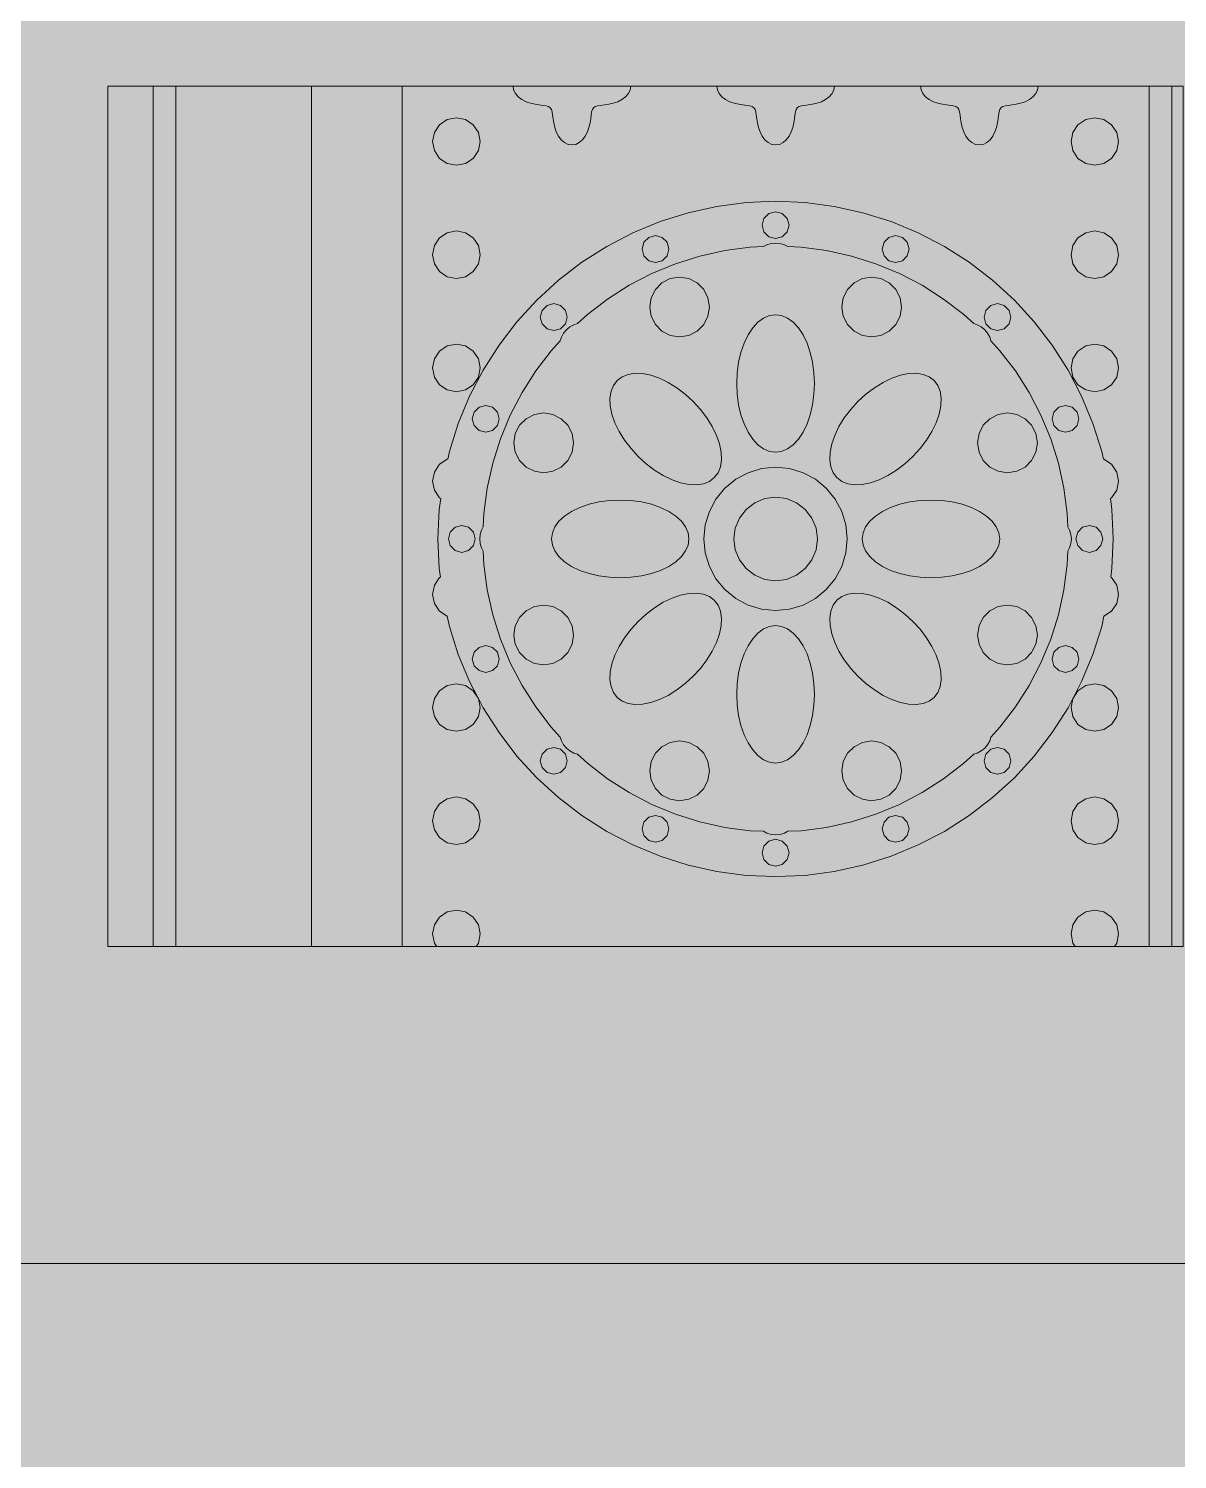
# Model space of a CAD drawing. Header units: millimetres. Extents: x -2412 to 16214, y -1176 to 12021.
# Drawn here: x 8695 to 9469, y 3486 to 4451 of the extents above; entities that cross this region are included whole.
import ezdxf

# ---------------------------------------------------------------- set-up
doc = ezdxf.new("R2010")
doc.units = ezdxf.units.MM
for name, color, linetype, lineweight, true_color in [('00_WHITE_BACKGROUND', 7, 'Continuous', 18, 0xffffff), ('01_STRUCTURE', 7, 'Continuous', 18, 0x000000), ('03_FRAMES_DOORS', 7, 'Continuous', 18, 0x000000), ('06_ORNAMENT', 7, 'Continuous', 18, 0x000000), ('07_RAILINGS', 7, 'Continuous', 18, 0x000000)]:
    doc.layers.add(name, color=color, linetype=linetype, lineweight=lineweight, true_color=true_color)

msp = doc.modelspace()

# ---------------------------------------------------------------- linework, layer by layer
at = {"layer": '00_WHITE_BACKGROUND', "lineweight": 18, "true_color": 0xffffff}
msp.add_solid([(-2412.2137, -1175.5725), (16213.7405, -1175.5725), (-2412.2137, 12015.2672), (16213.7405, 12015.2672)], dxfattribs=at)
at = {"layer": '01_STRUCTURE', "color": 7, "lineweight": 18, "true_color": 0x000000}
msp.add_lwpolyline([(8778.626, 4412.2137), (8748.0916, 4412.2137), (8748.0916, 3832.0611), (8778.626, 3832.0611), (8793.8931, 3832.0611), (8793.8931, 4412.2137)], dxfattribs=at)
at = {"layer": '03_FRAMES_DOORS', "color": 7, "lineweight": 18, "true_color": 0x000000}
for points in [[(8885.4962, 4412.2137), (8793.8931, 4412.2137)], [(8946.5649, 4412.2137), (8885.4962, 4412.2137)], [(8885.4962, 4412.2137), (8885.4962, 3832.0611)], [(9238.1679, 4412.2137), (9158.7786, 4412.2137), (9100.7634, 4412.2137), (9021.374, 4412.2137), (8946.5649, 4412.2137)], [(8946.5649, 4412.2137), (8946.5649, 3832.0611)], [(9450.3817, 4412.2137), (9375.5725, 4412.2137), (9296.1832, 4412.2137)], [(9400.4733, 3832.0611), (9427.0076, 3832.0611)]]:
    msp.add_lwpolyline(points, dxfattribs=at)
msp.add_lwpolyline([(9465.6489, 4412.2137), (9465.6489, 3832.0611), (9473.2824, 3832.0611), (9473.2824, 4412.2137)], close=True, dxfattribs=at)
at = {"layer": '06_ORNAMENT', "color": 7, "lineweight": 18, "true_color": 0x000000}
for points in [[(9021.374, 4412.2137), (9021.7863, 4409.6336), (9022.9771, 4407.2061), (9024.8702, 4405.0076), (9027.3282, 4403.1756), (9030.1679, 4401.7252), (9033.1908, 4400.6718), (9036.229, 4399.9542), (9039.0687, 4399.5115), (9041.5878, 4399.1908), (9043.6794, 4398.8702), (9045.313, 4398.3969), (9046.4733, 4397.6183), (9047.2519, 4396.458), (9047.7252, 4394.8244), (9048.0458, 4392.7328), (9048.3664, 4390.2137), (9048.8092, 4387.374), (9049.5267, 4384.3359), (9050.5802, 4381.313), (9052.0305, 4378.4733), (9053.8626, 4376.0153), (9056.0611, 4374.1221), (9058.4885, 4372.9313), (9061.0687, 4372.5191), (9063.6489, 4372.9313), (9066.0763, 4374.1221), (9068.2748, 4376.0153), (9070.1069, 4378.4733), (9071.5573, 4381.313), (9072.6107, 4384.3359), (9073.3282, 4387.374), (9073.771, 4390.2137), (9074.0916, 4392.7328), (9074.4122, 4394.8244), (9074.8855, 4396.458), (9075.6641, 4397.6183), (9076.8244, 4398.3969), (9078.458, 4398.8702), (9080.5496, 4399.1908), (9083.0687, 4399.5115), (9085.9084, 4399.9542), (9088.9466, 4400.6718), (9091.9695, 4401.7252), (9094.8092, 4403.1756), (9097.2672, 4405.0076), (9099.1603, 4407.2061), (9100.3511, 4409.6336), (9100.7634, 4412.2137)], [(9158.7786, 4412.2137), (9159.1908, 4409.6336), (9160.3817, 4407.2061), (9162.2748, 4405.0076), (9164.7328, 4403.1756), (9167.5725, 4401.7252), (9170.5954, 4400.6718), (9173.6336, 4399.9542), (9176.4733, 4399.5115), (9178.9924, 4399.1908), (9181.084, 4398.8702), (9182.7176, 4398.3969), (9183.8779, 4397.6183), (9184.6565, 4396.458), (9185.1298, 4394.8244), (9185.4504, 4392.7328), (9185.771, 4390.2137), (9186.2137, 4387.374), (9186.9313, 4384.3359), (9187.9847, 4381.313), (9189.4351, 4378.4733), (9191.2672, 4376.0153), (9193.4656, 4374.1221), (9195.8931, 4372.9313), (9198.4733, 4372.5191), (9201.0534, 4372.9313), (9203.4809, 4374.1221), (9205.6794, 4376.0153), (9207.5115, 4378.4733), (9208.9618, 4381.313), (9210.0153, 4384.3359), (9210.7328, 4387.374), (9211.1756, 4390.2137), (9211.4962, 4392.7328), (9211.8168, 4394.8244), (9212.2901, 4396.458), (9213.0687, 4397.6183), (9214.229, 4398.3969), (9215.8626, 4398.8702), (9217.9542, 4399.1908), (9220.4733, 4399.5115), (9223.313, 4399.9542), (9226.3511, 4400.6718), (9229.374, 4401.7252), (9232.2137, 4403.1756), (9234.6718, 4405.0076), (9236.5649, 4407.2061), (9237.7557, 4409.6336), (9238.1679, 4412.2137)], [(9296.1832, 4412.2137), (9296.5954, 4409.6336), (9297.7863, 4407.2061), (9299.6794, 4405.0076), (9302.1374, 4403.1756), (9304.9771, 4401.7252), (9308, 4400.6718), (9311.0382, 4399.9542), (9313.8779, 4399.5115), (9316.3969, 4399.1908), (9318.4885, 4398.8702), (9320.1221, 4398.3969), (9321.2824, 4397.6183), (9322.0611, 4396.458), (9322.5344, 4394.8244), (9322.855, 4392.7328), (9323.1756, 4390.2137), (9323.6183, 4387.374), (9324.3359, 4384.3359), (9325.3893, 4381.313), (9326.8397, 4378.4733), (9328.6718, 4376.0153), (9330.8702, 4374.1221), (9333.2977, 4372.9313), (9335.8779, 4372.5191), (9338.458, 4372.9313), (9340.8855, 4374.1221), (9343.084, 4376.0153), (9344.916, 4378.4733), (9346.3664, 4381.313), (9347.4198, 4384.3359), (9348.1374, 4387.374), (9348.5802, 4390.2137), (9348.9008, 4392.7328), (9349.2214, 4394.8244), (9349.6947, 4396.458), (9350.4733, 4397.6183), (9351.6336, 4398.3969), (9353.2672, 4398.8702), (9355.3588, 4399.1908), (9357.8779, 4399.5115), (9360.7176, 4399.9542), (9363.7557, 4400.6718), (9366.7786, 4401.7252), (9369.6183, 4403.1756), (9372.0763, 4405.0076), (9373.9695, 4407.2061), (9375.1603, 4409.6336), (9375.5725, 4412.2137)], [(9399.1298, 3999.6031), (9404.855, 4010.626), (9412.458, 4028.9771), (9418.4427, 4047.9237), (9419.9542, 4054.7634), (9425.0687, 4058.1832), (9428.5496, 4063.3893), (9429.771, 4069.5115), (9428.5496, 4075.6489), (9425.0687, 4080.855), (9424.5649, 4081.1908), (9425.3282, 4087.0229), (9426.1985, 4106.8702), (9425.3282, 4126.7176), (9424.3664, 4134.0458), (9425.0687, 4134.5191), (9428.5496, 4139.7252), (9429.771, 4145.8473), (9428.5496, 4151.9847), (9425.0687, 4157.1908), (9419.8779, 4160.6565), (9419.5725, 4160.7176), (9418.4427, 4165.8168), (9412.458, 4184.7634), (9404.855, 4203.1145), (9395.6947, 4220.7328), (9385.0076, 4237.4809), (9372.916, 4253.2519), (9359.4962, 4267.8931), (9344.855, 4281.313), (9329.084, 4293.4046), (9312.3359, 4304.0916), (9294.7176, 4313.2519), (9276.3664, 4320.855), (9257.4198, 4326.8397), (9238.0153, 4331.1298), (9218.3206, 4333.7252), (9198.4733, 4334.5954), (9178.626, 4333.7252), (9158.9313, 4331.1298), (9139.5267, 4326.8397), (9120.5802, 4320.855), (9102.229, 4313.2519), (9084.6107, 4304.0916), (9067.8626, 4293.4046), (9052.0916, 4281.313), (9037.4504, 4267.8931), (9024.0305, 4253.2519), (9011.9389, 4237.4809), (9001.2519, 4220.7328), (8992.0916, 4203.1145), (8984.4885, 4184.7634), (8978.5038, 4165.8168), (8977.374, 4160.7176), (8977.0687, 4160.6565), (8971.8779, 4157.1908), (8968.3969, 4151.9847), (8967.1756, 4145.8473), (8968.3969, 4139.7252), (8971.8779, 4134.5191), (8972.5802, 4134.0458), (8971.6183, 4126.7176), (8970.7481, 4106.8702), (8971.6183, 4087.0229), (8972.3817, 4081.1908), (8971.8779, 4080.855), (8968.3969, 4075.6489), (8967.1756, 4069.5115), (8968.3969, 4063.3893), (8971.8779, 4058.1832), (8976.9924, 4054.7634), (8978.5038, 4047.9237), (8984.4885, 4028.9771), (8992.0916, 4010.626), (8997.8168, 3999.6031)], [(8997.8168, 3999.6031), (8994.5344, 4004.5191), (8989.3435, 4007.9847), (8983.2061, 4009.2061), (8977.0687, 4007.9847), (8971.8779, 4004.5191), (8968.3969, 3999.313), (8967.1756, 3993.1756), (8968.3969, 3987.0534), (8971.8779, 3981.8473), (8977.0687, 3978.3664), (8983.2061, 3977.145), (8989.3435, 3978.3664), (8994.5344, 3981.8473), (8998.0153, 3987.0534), (8999.2366, 3993.1756), (8998.0458, 3999.1756)], [(9398.9008, 3999.1756), (9397.7099, 3993.1756), (9398.9313, 3987.0534), (9402.4122, 3981.8473), (9407.6031, 3978.3664), (9413.7405, 3977.145), (9419.8779, 3978.3664), (9425.0687, 3981.8473), (9428.5496, 3987.0534), (9429.771, 3993.1756), (9428.5496, 3999.313), (9425.0687, 4004.5191), (9419.8779, 4007.9847), (9413.7405, 4009.2061), (9407.6031, 4007.9847), (9402.4122, 4004.5191), (9399.1298, 3999.6031)], [(8998.0458, 3999.1756), (8998.0153, 3999.313), (8997.8168, 3999.6031)], [(8997.8168, 3999.6031), (8998.0458, 3999.1756)], [(8998.0458, 3999.1756), (9001.2519, 3993.0076), (9011.9389, 3976.2595), (9024.0305, 3960.4885), (9037.4504, 3945.8473), (9052.0916, 3932.4275), (9067.8626, 3920.3359), (9084.6107, 3909.6489), (9102.229, 3900.4885), (9120.5802, 3892.8855), (9139.5267, 3886.9008), (9158.9313, 3882.6107), (9178.626, 3880.0153), (9198.4733, 3879.145), (9218.3206, 3880.0153), (9238.0153, 3882.6107), (9257.4198, 3886.9008), (9276.3664, 3892.8855), (9294.7176, 3900.4885), (9312.3359, 3909.6489), (9329.084, 3920.3359), (9344.855, 3932.4275), (9359.4962, 3945.8473), (9372.916, 3960.4885), (9385.0076, 3976.2595), (9395.6947, 3993.0076), (9398.9008, 3999.1756)], [(9399.1298, 3999.6031), (9398.9313, 3999.313), (9398.9008, 3999.1756)], [(9398.9008, 3999.1756), (9399.1298, 3999.6031)], [(8996.4733, 3832.0611), (8998.0153, 3834.3817), (8999.2366, 3840.5038), (8998.0153, 3846.6412), (8994.5344, 3851.8473), (8989.3435, 3855.313), (8983.2061, 3856.5344), (8977.0687, 3855.313), (8971.8779, 3851.8473), (8968.3969, 3846.6412), (8967.1756, 3840.5038), (8968.3969, 3834.3817), (8969.9389, 3832.0611)], [(9427.0076, 3832.0611), (9428.5496, 3834.3817), (9429.771, 3840.5038), (9428.5496, 3846.6412), (9425.0687, 3851.8473), (9419.8779, 3855.313), (9413.7405, 3856.5344), (9407.6031, 3855.313), (9402.4122, 3851.8473), (9398.9313, 3846.6412), (9397.7099, 3840.5038), (9398.9313, 3834.3817), (9400.4733, 3832.0611)]]:
    msp.add_lwpolyline(points, dxfattribs=at)
for points in [[(8967.1756, 4374.855), (8968.3969, 4368.7328), (8971.8779, 4363.5267), (8977.0687, 4360.0458), (8983.2061, 4358.8244), (8989.3435, 4360.0458), (8994.5344, 4363.5267), (8998.0153, 4368.7328), (8999.2366, 4374.855), (8998.0153, 4380.9924), (8994.5344, 4386.1985), (8989.3435, 4389.6641), (8983.2061, 4390.8855), (8977.0687, 4389.6641), (8971.8779, 4386.1985), (8968.3969, 4380.9924)], [(9397.7099, 4374.855), (9398.9313, 4368.7328), (9402.4122, 4363.5267), (9407.6031, 4360.0458), (9413.7405, 4358.8244), (9419.8779, 4360.0458), (9425.0687, 4363.5267), (9428.5496, 4368.7328), (9429.771, 4374.855), (9428.5496, 4380.9924), (9425.0687, 4386.1985), (9419.8779, 4389.6641), (9413.7405, 4390.8855), (9407.6031, 4389.6641), (9402.4122, 4386.1985), (9398.9313, 4380.9924)], [(9189.4046, 4318.4733), (9190.626, 4313.9389), (9193.9389, 4310.626), (9198.4733, 4309.4046), (9203.0076, 4310.626), (9206.3206, 4313.9389), (9207.542, 4318.4733), (9206.3206, 4323.0076), (9203.0076, 4326.3206), (9198.4733, 4327.542), (9193.9389, 4326.3206), (9190.626, 4323.0076)], [(8967.1756, 4298.5191), (8968.3969, 4292.3969), (8971.8779, 4287.1908), (8977.0687, 4283.7099), (8983.2061, 4282.4885), (8989.3435, 4283.7099), (8994.5344, 4287.1908), (8998.0153, 4292.3969), (8999.2366, 4298.5191), (8998.0153, 4304.6565), (8994.5344, 4309.8626), (8989.3435, 4313.3282), (8983.2061, 4314.5496), (8977.0687, 4313.3282), (8971.8779, 4309.8626), (8968.3969, 4304.6565)], [(9397.7099, 4298.5191), (9398.9313, 4292.3969), (9402.4122, 4287.1908), (9407.6031, 4283.7099), (9413.7405, 4282.4885), (9419.8779, 4283.7099), (9425.0687, 4287.1908), (9428.5496, 4292.3969), (9429.771, 4298.5191), (9428.5496, 4304.6565), (9425.0687, 4309.8626), (9419.8779, 4313.3282), (9413.7405, 4314.5496), (9407.6031, 4313.3282), (9402.4122, 4309.8626), (9398.9313, 4304.6565)], [(8998.9618, 4106.8702), (8999.2672, 4103.8779), (9000.1527, 4100.9466), (9001.3282, 4098.687), (9001.7252, 4089.6641), (9003.9847, 4072.5802), (9007.7099, 4055.7557), (9012.8855, 4039.3282), (9019.4809, 4023.4046), (9027.4351, 4008.1221), (9036.687, 3993.5878), (9047.1756, 3979.9237), (9053.2824, 3973.2672), (9054.0458, 3970.8092), (9055.4962, 3968.1221), (9057.4046, 3965.8015), (9059.7252, 3963.8931), (9062.4122, 3962.4427), (9064.8702, 3961.6794), (9071.5267, 3955.5725), (9085.1908, 3945.084), (9099.7252, 3935.8321), (9115.0076, 3927.8779), (9130.9313, 3921.2824), (9147.3588, 3916.1069), (9164.1832, 3912.3817), (9181.2672, 3910.1221), (9190.2901, 3909.7252), (9192.5496, 3908.5496), (9195.4809, 3907.6489), (9198.4733, 3907.3588), (9201.4656, 3907.6489), (9204.3969, 3908.5496), (9206.6565, 3909.7252), (9215.6794, 3910.1221), (9232.7634, 3912.3817), (9249.5878, 3916.1069), (9266.0153, 3921.2824), (9281.9389, 3927.8779), (9297.2214, 3935.8321), (9311.7557, 3945.084), (9325.4198, 3955.5725), (9332.0763, 3961.6794), (9334.5344, 3962.4427), (9337.2214, 3963.8931), (9339.542, 3965.8015), (9341.4504, 3968.1221), (9342.9008, 3970.8092), (9343.6641, 3973.2672), (9349.771, 3979.9237), (9360.2595, 3993.5878), (9369.5115, 4008.1221), (9377.4656, 4023.4046), (9384.0611, 4039.3282), (9389.2366, 4055.7557), (9392.9618, 4072.5802), (9395.2214, 4089.6641), (9395.6183, 4098.687), (9396.7939, 4100.9466), (9397.6947, 4103.8779), (9397.9847, 4106.8702), (9397.6947, 4109.8626), (9396.7939, 4112.7939), (9395.6183, 4115.0534), (9395.2214, 4124.0763), (9392.9618, 4141.1603), (9389.2366, 4157.9847), (9384.0611, 4174.4122), (9377.4656, 4190.3359), (9369.5115, 4205.6183), (9360.2595, 4220.1527), (9349.771, 4233.8168), (9343.6641, 4240.4733), (9342.9008, 4242.9313), (9341.4504, 4245.6183), (9339.542, 4247.9389), (9337.2214, 4249.8473), (9334.5344, 4251.2977), (9332.0763, 4252.0611), (9325.4198, 4258.1679), (9311.7557, 4268.6565), (9297.2214, 4277.9084), (9281.9389, 4285.8626), (9266.0153, 4292.458), (9249.5878, 4297.6336), (9232.7634, 4301.3588), (9215.6794, 4303.6183), (9206.6565, 4304.0153), (9204.3969, 4305.1908), (9201.4656, 4306.0763), (9198.4733, 4306.3817), (9195.4809, 4306.0763), (9192.5496, 4305.1908), (9190.2901, 4304.0153), (9181.2672, 4303.6183), (9164.1832, 4301.3588), (9147.3588, 4297.6336), (9130.9313, 4292.458), (9115.0076, 4285.8626), (9099.7252, 4277.9084), (9085.1908, 4268.6565), (9071.5267, 4258.1679), (9064.8702, 4252.0611), (9062.4122, 4251.2977), (9059.7252, 4249.8473), (9057.4046, 4247.9389), (9055.4962, 4245.6183), (9054.0458, 4242.9313), (9053.2824, 4240.4733), (9047.1756, 4233.8168), (9036.687, 4220.1527), (9027.4351, 4205.6183), (9019.4809, 4190.3359), (9012.8855, 4174.4122), (9007.7099, 4157.9847), (9003.9847, 4141.1603), (9001.7252, 4124.0763), (9001.3282, 4115.0534), (9000.1527, 4112.7939), (8999.2672, 4109.8626)], [(9108.4275, 4302.3664), (9109.6489, 4297.8321), (9112.9618, 4294.5191), (9117.4962, 4293.2977), (9122.0305, 4294.5191), (9125.3435, 4297.8321), (9126.5649, 4302.3664), (9125.3435, 4306.9008), (9122.0305, 4310.2137), (9117.4962, 4311.4351), (9112.9618, 4310.2137), (9109.6489, 4306.9008)], [(9270.3817, 4302.3664), (9271.6031, 4297.8321), (9274.916, 4294.5191), (9279.4504, 4293.2977), (9283.9847, 4294.5191), (9287.2977, 4297.8321), (9288.5191, 4302.3664), (9287.2977, 4306.9008), (9283.9847, 4310.2137), (9279.4504, 4311.4351), (9274.916, 4310.2137), (9271.6031, 4306.9008)], [(9113.542, 4263.2672), (9114.5191, 4257.0382), (9117.3893, 4251.4198), (9121.8473, 4246.9618), (9127.4656, 4244.1069), (9133.6947, 4243.1145), (9139.9237, 4244.1069), (9145.542, 4246.9618), (9150, 4251.4198), (9152.855, 4257.0382), (9153.8473, 4263.2672), (9152.855, 4269.4962), (9150, 4275.1145), (9145.542, 4279.5725), (9139.9237, 4282.4275), (9133.6947, 4283.4198), (9127.4656, 4282.4275), (9121.8473, 4279.5725), (9117.3893, 4275.1145), (9114.5191, 4269.4962)], [(9243.0992, 4263.2672), (9244.0916, 4257.0382), (9246.9466, 4251.4198), (9251.4046, 4246.9618), (9257.0229, 4244.1069), (9263.2519, 4243.1145), (9269.4809, 4244.1069), (9275.0992, 4246.9618), (9279.5573, 4251.4198), (9282.4275, 4257.0382), (9283.4046, 4263.2672), (9282.4275, 4269.4962), (9279.5573, 4275.1145), (9275.0992, 4279.5725), (9269.4809, 4282.4275), (9263.2519, 4283.4198), (9257.0229, 4282.4275), (9251.4046, 4279.5725), (9246.9466, 4275.1145), (9244.0916, 4269.4962)], [(9039.7863, 4256.4885), (9040.9924, 4251.9542), (9044.3206, 4248.6412), (9048.855, 4247.4198), (9053.3893, 4248.6412), (9056.7023, 4251.9542), (9057.9237, 4256.4885), (9056.7023, 4261.0229), (9053.3893, 4264.3511), (9048.855, 4265.5573), (9044.3206, 4264.3511), (9040.9924, 4261.0229)], [(9339.0382, 4256.4885), (9340.2443, 4251.9542), (9343.5725, 4248.6412), (9348.1069, 4247.4198), (9352.6412, 4248.6412), (9355.9542, 4251.9542), (9357.1756, 4256.4885), (9355.9542, 4261.0229), (9352.6412, 4264.3511), (9348.1069, 4265.5573), (9343.5725, 4264.3511), (9340.2443, 4261.0229)], [(9172.2748, 4211.6641), (9172.5954, 4204.4122), (9173.5573, 4197.3435), (9175.1298, 4190.626), (9177.2824, 4184.4122), (9179.9542, 4178.8855), (9183.0687, 4174.1679), (9186.5802, 4170.3664), (9190.3817, 4167.5878), (9194.3817, 4165.8779), (9198.4733, 4165.313), (9202.5649, 4165.8779), (9206.5649, 4167.5878), (9210.3664, 4170.3664), (9213.8779, 4174.1679), (9216.9924, 4178.8855), (9219.6641, 4184.4122), (9221.8168, 4190.626), (9223.3893, 4197.3435), (9224.3511, 4204.4122), (9224.6718, 4211.6641), (9224.3511, 4218.916), (9223.3893, 4225.9847), (9221.8168, 4232.7023), (9219.6641, 4238.916), (9216.9924, 4244.4427), (9213.8779, 4249.1603), (9210.3664, 4252.9618), (9206.5649, 4255.7405), (9202.5649, 4257.4504), (9198.4733, 4258.0153), (9194.3817, 4257.4504), (9190.3817, 4255.7405), (9186.5802, 4252.9618), (9183.0687, 4249.1603), (9179.9542, 4244.4427), (9177.2824, 4238.916), (9175.1298, 4232.7023), (9173.5573, 4225.9847), (9172.5954, 4218.916)], [(8967.1756, 4222.1832), (8968.3969, 4216.0611), (8971.8779, 4210.855), (8977.0687, 4207.374), (8983.2061, 4206.1527), (8989.3435, 4207.374), (8994.5344, 4210.855), (8998.0153, 4216.0611), (8999.2366, 4222.1832), (8998.0153, 4228.3206), (8994.5344, 4233.5267), (8989.3435, 4236.9924), (8983.2061, 4238.2137), (8977.0687, 4236.9924), (8971.8779, 4233.5267), (8968.3969, 4228.3206)], [(9397.7099, 4222.1832), (9398.9313, 4216.0611), (9402.4122, 4210.855), (9407.6031, 4207.374), (9413.7405, 4206.1527), (9419.8779, 4207.374), (9425.0687, 4210.855), (9428.5496, 4216.0611), (9429.771, 4222.1832), (9428.5496, 4228.3206), (9425.0687, 4233.5267), (9419.8779, 4236.9924), (9413.7405, 4238.2137), (9407.6031, 4236.9924), (9402.4122, 4233.5267), (9398.9313, 4228.3206)], [(9086.7634, 4201.7557), (9086.9618, 4196.5954), (9088.0916, 4191.0534), (9090.1221, 4185.2519), (9092.9924, 4179.3435), (9096.626, 4173.4809), (9100.9466, 4167.8015), (9105.8473, 4162.4427), (9111.2061, 4157.542), (9116.8855, 4153.2214), (9122.7481, 4149.5878), (9128.6565, 4146.7176), (9134.4427, 4144.7023), (9140, 4143.5725), (9145.1603, 4143.3588), (9149.8168, 4144.0763), (9153.8473, 4145.6947), (9157.145, 4148.1985), (9159.6489, 4151.4962), (9161.2672, 4155.5267), (9161.9847, 4160.1832), (9161.771, 4165.3435), (9160.6412, 4170.9008), (9158.626, 4176.687), (9155.7557, 4182.5954), (9152.1221, 4188.458), (9147.8015, 4194.1374), (9142.9008, 4199.4962), (9137.542, 4204.3969), (9131.8626, 4208.7176), (9126, 4212.3511), (9120.0916, 4215.2214), (9114.2901, 4217.2519), (9108.7481, 4218.3817), (9103.5878, 4218.5802), (9098.9313, 4217.8626), (9094.9008, 4216.2443), (9091.6031, 4213.7405), (9089.0992, 4210.4427), (9087.4809, 4206.4122)], [(9234.9618, 4160.1832), (9235.6794, 4155.5267), (9237.2977, 4151.4962), (9239.8015, 4148.1985), (9243.0992, 4145.6947), (9247.1298, 4144.0763), (9251.7863, 4143.3588), (9256.9466, 4143.5725), (9262.5038, 4144.7023), (9268.2901, 4146.7176), (9274.1985, 4149.5878), (9280.0611, 4153.2214), (9285.7405, 4157.542), (9291.0992, 4162.4427), (9296, 4167.8015), (9300.3206, 4173.4809), (9303.9542, 4179.3435), (9306.8244, 4185.2519), (9308.855, 4191.0534), (9309.9847, 4196.5954), (9310.1832, 4201.7557), (9309.4656, 4206.4122), (9307.8473, 4210.4427), (9305.3435, 4213.7405), (9302.0458, 4216.2443), (9298.0153, 4217.8626), (9293.374, 4218.5802), (9288.1985, 4218.3817), (9282.6565, 4217.2519), (9276.855, 4215.2214), (9270.9466, 4212.3511), (9265.084, 4208.7176), (9259.4046, 4204.3969), (9254.0458, 4199.4962), (9249.145, 4194.1374), (9244.8244, 4188.458), (9241.1908, 4182.5954), (9238.3206, 4176.687), (9236.3053, 4170.9008), (9235.1756, 4165.3435)], [(8993.9084, 4187.8473), (8995.1298, 4183.313), (8998.4427, 4180), (9002.9771, 4178.7786), (9007.5115, 4180), (9010.8244, 4183.313), (9012.0458, 4187.8473), (9010.8244, 4192.3817), (9007.5115, 4195.6947), (9002.9771, 4196.916), (8998.4427, 4195.6947), (8995.1298, 4192.3817)], [(9021.9237, 4171.6489), (9022.916, 4165.4198), (9025.771, 4159.8015), (9030.229, 4155.3435), (9035.8473, 4152.4885), (9042.0763, 4151.4962), (9048.3053, 4152.4885), (9053.9237, 4155.3435), (9058.3817, 4159.8015), (9061.2366, 4165.4198), (9062.229, 4171.6489), (9061.2366, 4177.8779), (9058.3817, 4183.4962), (9053.9237, 4187.9542), (9048.3053, 4190.8244), (9042.0763, 4191.8015), (9035.8473, 4190.8244), (9030.229, 4187.9542), (9025.771, 4183.4962), (9022.916, 4177.8779)], [(9334.7176, 4171.6489), (9335.7099, 4165.4198), (9338.5649, 4159.8015), (9343.0229, 4155.3435), (9348.6412, 4152.4885), (9354.8702, 4151.4962), (9361.0992, 4152.4885), (9366.7176, 4155.3435), (9371.1756, 4159.8015), (9374.0305, 4165.4198), (9375.0229, 4171.6489), (9374.0305, 4177.8779), (9371.1756, 4183.4962), (9366.7176, 4187.9542), (9361.0992, 4190.8244), (9354.8702, 4191.8015), (9348.6412, 4190.8244), (9343.0229, 4187.9542), (9338.5649, 4183.4962), (9335.7099, 4177.8779)], [(9384.9008, 4187.8473), (9386.1221, 4183.313), (9389.4351, 4180), (9393.9695, 4178.7786), (9398.5038, 4180), (9401.8168, 4183.313), (9403.0382, 4187.8473), (9401.8168, 4192.3817), (9398.5038, 4195.6947), (9393.9695, 4196.916), (9389.4351, 4195.6947), (9386.1221, 4192.3817)], [(9150.1069, 4106.8702), (9151.0382, 4097.4351), (9153.7863, 4088.3664), (9158.2595, 4080), (9164.2748, 4072.6718), (9171.6031, 4066.6565), (9179.9695, 4062.1832), (9189.0382, 4059.4351), (9198.4733, 4058.5038), (9207.9084, 4059.4351), (9216.9771, 4062.1832), (9225.3435, 4066.6565), (9232.6718, 4072.6718), (9238.687, 4080), (9243.1603, 4088.3664), (9245.9084, 4097.4351), (9246.8397, 4106.8702), (9245.9084, 4116.3053), (9243.1603, 4125.374), (9238.687, 4133.7405), (9232.6718, 4141.0687), (9225.3435, 4147.084), (9216.9771, 4151.5573), (9207.9084, 4154.3053), (9198.4733, 4155.2366), (9189.0382, 4154.3053), (9179.9695, 4151.5573), (9171.6031, 4147.084), (9164.2748, 4141.0687), (9158.2595, 4133.7405), (9153.7863, 4125.374), (9151.0382, 4116.3053)], [(9047.3282, 4106.8702), (9047.8931, 4102.7786), (9049.6031, 4098.7786), (9052.3817, 4094.9771), (9056.1832, 4091.4656), (9060.9008, 4088.3511), (9066.4275, 4085.6794), (9072.6412, 4083.5267), (9079.3588, 4081.9542), (9086.4275, 4080.9924), (9093.6794, 4080.6718), (9100.9313, 4080.9924), (9108, 4081.9542), (9114.7176, 4083.5267), (9120.9313, 4085.6794), (9126.458, 4088.3511), (9131.1756, 4091.4656), (9134.9771, 4094.9771), (9137.7557, 4098.7786), (9139.4656, 4102.7786), (9140.0305, 4106.8702), (9139.4656, 4110.9618), (9137.7557, 4114.9618), (9134.9771, 4118.7634), (9131.1756, 4122.2748), (9126.458, 4125.3893), (9120.9313, 4128.0611), (9114.7176, 4130.2137), (9108, 4131.7863), (9100.9313, 4132.7481), (9093.6794, 4133.0687), (9086.4275, 4132.7481), (9079.3588, 4131.7863), (9072.6412, 4130.2137), (9066.4275, 4128.0611), (9060.9008, 4125.3893), (9056.1832, 4122.2748), (9052.3817, 4118.7634), (9049.6031, 4114.9618), (9047.8931, 4110.9618)], [(9170.2595, 4106.8702), (9171.2214, 4099.5725), (9174.0458, 4092.7634), (9178.5191, 4086.916), (9184.3664, 4082.4427), (9191.1756, 4079.6183), (9198.4733, 4078.6565), (9205.771, 4079.6183), (9212.5802, 4082.4427), (9218.4275, 4086.916), (9222.9008, 4092.7634), (9225.7252, 4099.5725), (9226.687, 4106.8702), (9225.7252, 4114.1679), (9222.9008, 4120.9771), (9218.4275, 4126.8244), (9212.5802, 4131.2977), (9205.771, 4134.1221), (9198.4733, 4135.084), (9191.1756, 4134.1221), (9184.3664, 4131.2977), (9178.5191, 4126.8244), (9174.0458, 4120.9771), (9171.2214, 4114.1679)], [(9256.916, 4106.8702), (9257.4809, 4102.7786), (9259.1908, 4098.7786), (9261.9695, 4094.9771), (9265.771, 4091.4656), (9270.4885, 4088.3511), (9276.0153, 4085.6794), (9282.229, 4083.5267), (9288.9466, 4081.9542), (9296.0153, 4080.9924), (9303.2672, 4080.6718), (9310.5191, 4080.9924), (9317.5878, 4081.9542), (9324.3053, 4083.5267), (9330.5191, 4085.6794), (9336.0458, 4088.3511), (9340.7634, 4091.4656), (9344.5649, 4094.9771), (9347.3435, 4098.7786), (9349.0534, 4102.7786), (9349.6183, 4106.8702), (9349.0534, 4110.9618), (9347.3435, 4114.9618), (9344.5649, 4118.7634), (9340.7634, 4122.2748), (9336.0458, 4125.3893), (9330.5191, 4128.0611), (9324.3053, 4130.2137), (9317.5878, 4131.7863), (9310.5191, 4132.7481), (9303.2672, 4133.0687), (9296.0153, 4132.7481), (9288.9466, 4131.7863), (9282.229, 4130.2137), (9276.0153, 4128.0611), (9270.4885, 4125.3893), (9265.771, 4122.2748), (9261.9695, 4118.7634), (9259.1908, 4114.9618), (9257.4809, 4110.9618)], [(8977.8015, 4106.8702), (8979.0229, 4102.3359), (8982.3359, 4099.0229), (8986.8702, 4097.8015), (8991.4046, 4099.0229), (8994.7176, 4102.3359), (8995.9389, 4106.8702), (8994.7176, 4111.4046), (8991.4046, 4114.7176), (8986.8702, 4115.9389), (8982.3359, 4114.7176), (8979.0229, 4111.4046)], [(9401.0076, 4106.8702), (9402.229, 4102.3359), (9405.542, 4099.0229), (9410.0763, 4097.8015), (9414.6107, 4099.0229), (9417.9237, 4102.3359), (9419.145, 4106.8702), (9417.9237, 4111.4046), (9414.6107, 4114.7176), (9410.0763, 4115.9389), (9405.542, 4114.7176), (9402.229, 4111.4046)], [(9021.9237, 4042.0916), (9022.916, 4035.8626), (9025.771, 4030.2443), (9030.229, 4025.7863), (9035.8473, 4022.916), (9042.0763, 4021.9389), (9048.3053, 4022.916), (9053.9237, 4025.7863), (9058.3817, 4030.2443), (9061.2366, 4035.8626), (9062.229, 4042.0916), (9061.2366, 4048.3206), (9058.3817, 4053.9389), (9053.9237, 4058.3969), (9048.3053, 4061.2519), (9042.0763, 4062.2443), (9035.8473, 4061.2519), (9030.229, 4058.3969), (9025.771, 4053.9389), (9022.916, 4048.3206)], [(9086.7634, 4011.9695), (9087.4809, 4007.3282), (9089.0992, 4003.2977), (9091.6031, 4000), (9094.9008, 3997.4962), (9098.9313, 3995.8779), (9103.5878, 3995.1603), (9108.7481, 3995.3588), (9114.2901, 3996.4885), (9120.0916, 3998.5191), (9126, 4001.3893), (9131.8626, 4005.0229), (9137.542, 4009.3435), (9142.9008, 4014.2443), (9147.8015, 4019.6031), (9152.1221, 4025.2824), (9155.7557, 4031.145), (9158.626, 4037.0534), (9160.6412, 4042.8397), (9161.771, 4048.3969), (9161.9847, 4053.5573), (9161.2672, 4058.2137), (9159.6489, 4062.2443), (9157.145, 4065.542), (9153.8473, 4068.0458), (9149.8168, 4069.6641), (9145.1603, 4070.3817), (9140, 4070.1679), (9134.4427, 4069.0382), (9128.6565, 4067.0229), (9122.7481, 4064.1527), (9116.8855, 4060.5191), (9111.2061, 4056.1985), (9105.8473, 4051.2977), (9100.9466, 4045.9389), (9096.626, 4040.2595), (9092.9924, 4034.3969), (9090.1221, 4028.4885), (9088.0916, 4022.687), (9086.9618, 4017.145)], [(9234.9618, 4053.5573), (9235.1756, 4048.3969), (9236.3053, 4042.8397), (9238.3206, 4037.0534), (9241.1908, 4031.145), (9244.8244, 4025.2824), (9249.145, 4019.6031), (9254.0458, 4014.2443), (9259.4046, 4009.3435), (9265.084, 4005.0229), (9270.9466, 4001.3893), (9276.855, 3998.5191), (9282.6565, 3996.4885), (9288.1985, 3995.3588), (9293.374, 3995.1603), (9298.0153, 3995.8779), (9302.0458, 3997.4962), (9305.3435, 4000), (9307.8473, 4003.2977), (9309.4656, 4007.3282), (9310.1832, 4011.9695), (9309.9847, 4017.145), (9308.855, 4022.687), (9306.8244, 4028.4885), (9303.9542, 4034.3969), (9300.3206, 4040.2595), (9296, 4045.9389), (9291.0992, 4051.2977), (9285.7405, 4056.1985), (9280.0611, 4060.5191), (9274.1985, 4064.1527), (9268.2901, 4067.0229), (9262.5038, 4069.0382), (9256.9466, 4070.1679), (9251.7863, 4070.3817), (9247.1298, 4069.6641), (9243.0992, 4068.0458), (9239.8015, 4065.542), (9237.2977, 4062.2443), (9235.6794, 4058.2137)], [(9334.7176, 4042.0916), (9335.7099, 4035.8626), (9338.5649, 4030.2443), (9343.0229, 4025.7863), (9348.6412, 4022.916), (9354.8702, 4021.9389), (9361.0992, 4022.916), (9366.7176, 4025.7863), (9371.1756, 4030.2443), (9374.0305, 4035.8626), (9375.0229, 4042.0916), (9374.0305, 4048.3206), (9371.1756, 4053.9389), (9366.7176, 4058.3969), (9361.0992, 4061.2519), (9354.8702, 4062.2443), (9348.6412, 4061.2519), (9343.0229, 4058.3969), (9338.5649, 4053.9389), (9335.7099, 4048.3206)], [(9172.2748, 4002.0763), (9172.5954, 3994.8244), (9173.5573, 3987.7557), (9175.1298, 3981.0382), (9177.2824, 3974.8244), (9179.9542, 3969.2977), (9183.0687, 3964.5802), (9186.5802, 3960.7786), (9190.3817, 3958), (9194.3817, 3956.2901), (9198.4733, 3955.7252), (9202.5649, 3956.2901), (9206.5649, 3958), (9210.3664, 3960.7786), (9213.8779, 3964.5802), (9216.9924, 3969.2977), (9219.6641, 3974.8244), (9221.8168, 3981.0382), (9223.3893, 3987.7557), (9224.3511, 3994.8244), (9224.6718, 4002.0763), (9224.3511, 4009.3282), (9223.3893, 4016.3969), (9221.8168, 4023.1145), (9219.6641, 4029.3282), (9216.9924, 4034.855), (9213.8779, 4039.5725), (9210.3664, 4043.374), (9206.5649, 4046.1527), (9202.5649, 4047.8626), (9198.4733, 4048.4275), (9194.3817, 4047.8626), (9190.3817, 4046.1527), (9186.5802, 4043.374), (9183.0687, 4039.5725), (9179.9542, 4034.855), (9177.2824, 4029.3282), (9175.1298, 4023.1145), (9173.5573, 4016.3969), (9172.5954, 4009.3282)], [(8993.9084, 4025.8931), (8995.1298, 4021.3588), (8998.4427, 4018.0458), (9002.9771, 4016.8244), (9007.5115, 4018.0458), (9010.8244, 4021.3588), (9012.0458, 4025.8931), (9010.8244, 4030.4275), (9007.5115, 4033.7405), (9002.9771, 4034.9618), (8998.4427, 4033.7405), (8995.1298, 4030.4275)], [(9384.9008, 4025.8931), (9386.1221, 4021.3588), (9389.4351, 4018.0458), (9393.9695, 4016.8244), (9398.5038, 4018.0458), (9401.8168, 4021.3588), (9403.0382, 4025.8931), (9401.8168, 4030.4275), (9398.5038, 4033.7405), (9393.9695, 4034.9618), (9389.4351, 4033.7405), (9386.1221, 4030.4275)], [(9039.7863, 3957.2366), (9040.9924, 3952.7176), (9044.3206, 3949.3893), (9048.855, 3948.1679), (9053.3893, 3949.3893), (9056.7023, 3952.7176), (9057.9237, 3957.2366), (9056.7023, 3961.771), (9053.3893, 3965.0992), (9048.855, 3966.3053), (9044.3206, 3965.0992), (9040.9924, 3961.771)], [(9113.542, 3950.4733), (9114.5191, 3944.2443), (9117.3893, 3938.626), (9121.8473, 3934.1679), (9127.4656, 3931.313), (9133.6947, 3930.3206), (9139.9237, 3931.313), (9145.542, 3934.1679), (9150, 3938.626), (9152.855, 3944.2443), (9153.8473, 3950.4733), (9152.855, 3956.7023), (9150, 3962.3206), (9145.542, 3966.7786), (9139.9237, 3969.6336), (9133.6947, 3970.626), (9127.4656, 3969.6336), (9121.8473, 3966.7786), (9117.3893, 3962.3206), (9114.5191, 3956.7023)], [(9243.0992, 3950.4733), (9244.0916, 3944.2443), (9246.9466, 3938.626), (9251.4046, 3934.1679), (9257.0229, 3931.313), (9263.2519, 3930.3206), (9269.4809, 3931.313), (9275.0992, 3934.1679), (9279.5573, 3938.626), (9282.4275, 3944.2443), (9283.4046, 3950.4733), (9282.4275, 3956.7023), (9279.5573, 3962.3206), (9275.0992, 3966.7786), (9269.4809, 3969.6336), (9263.2519, 3970.626), (9257.0229, 3969.6336), (9251.4046, 3966.7786), (9246.9466, 3962.3206), (9244.0916, 3956.7023)], [(9339.0382, 3957.2366), (9340.2443, 3952.7176), (9343.5725, 3949.3893), (9348.1069, 3948.1679), (9352.6412, 3949.3893), (9355.9542, 3952.7176), (9357.1756, 3957.2366), (9355.9542, 3961.771), (9352.6412, 3965.0992), (9348.1069, 3966.3053), (9343.5725, 3965.0992), (9340.2443, 3961.771)], [(8967.1756, 3916.8397), (8968.3969, 3910.7176), (8971.8779, 3905.5115), (8977.0687, 3902.0305), (8983.2061, 3900.8092), (8989.3435, 3902.0305), (8994.5344, 3905.5115), (8998.0153, 3910.7176), (8999.2366, 3916.8397), (8998.0153, 3922.9771), (8994.5344, 3928.1832), (8989.3435, 3931.6489), (8983.2061, 3932.8702), (8977.0687, 3931.6489), (8971.8779, 3928.1832), (8968.3969, 3922.9771)], [(9397.7099, 3916.8397), (9398.9313, 3910.7176), (9402.4122, 3905.5115), (9407.6031, 3902.0305), (9413.7405, 3900.8092), (9419.8779, 3902.0305), (9425.0687, 3905.5115), (9428.5496, 3910.7176), (9429.771, 3916.8397), (9428.5496, 3922.9771), (9425.0687, 3928.1832), (9419.8779, 3931.6489), (9413.7405, 3932.8702), (9407.6031, 3931.6489), (9402.4122, 3928.1832), (9398.9313, 3922.9771)], [(9108.4275, 3911.374), (9109.6489, 3906.8397), (9112.9618, 3903.5267), (9117.4962, 3902.3053), (9122.0305, 3903.5267), (9125.3435, 3906.8397), (9126.5649, 3911.374), (9125.3435, 3915.9084), (9122.0305, 3919.2214), (9117.4962, 3920.4427), (9112.9618, 3919.2214), (9109.6489, 3915.9084)], [(9270.3817, 3911.374), (9271.6031, 3906.8397), (9274.916, 3903.5267), (9279.4504, 3902.3053), (9283.9847, 3903.5267), (9287.2977, 3906.8397), (9288.5191, 3911.374), (9287.2977, 3915.9084), (9283.9847, 3919.2214), (9279.4504, 3920.4427), (9274.916, 3919.2214), (9271.6031, 3915.9084)], [(9189.4046, 3895.2672), (9190.626, 3890.7328), (9193.9389, 3887.4198), (9198.4733, 3886.1985), (9203.0076, 3887.4198), (9206.3206, 3890.7328), (9207.542, 3895.2672), (9206.3206, 3899.8015), (9203.0076, 3903.1145), (9198.4733, 3904.3359), (9193.9389, 3903.1145), (9190.626, 3899.8015)]]:
    msp.add_lwpolyline(points, close=True, dxfattribs=at)
at = {"layer": '07_RAILINGS', "color": 7, "lineweight": 18, "true_color": 0x000000}
for points in [[(8778.626, 3832.0611), (8778.626, 4412.2137), (8793.8931, 4412.2137)], [(9296.1832, 4412.2137), (9238.1679, 4412.2137)], [(9450.3817, 3832.0611), (9450.3817, 4412.2137), (9465.6489, 4412.2137)], [(8793.8931, 3832.0611), (8885.4962, 3832.0611), (8946.5649, 3832.0611), (8969.9389, 3832.0611), (8996.4733, 3832.0611), (9400.4733, 3832.0611)], [(9427.0076, 3832.0611), (9450.3817, 3832.0611)], [(9450.3817, 3832.0611), (9465.6489, 3832.0611)], [(10274.8092, 3618.3206), (8687.0229, 3618.3206)]]:
    msp.add_lwpolyline(points, dxfattribs=at)

doc.saveas('drawing.dxf')
